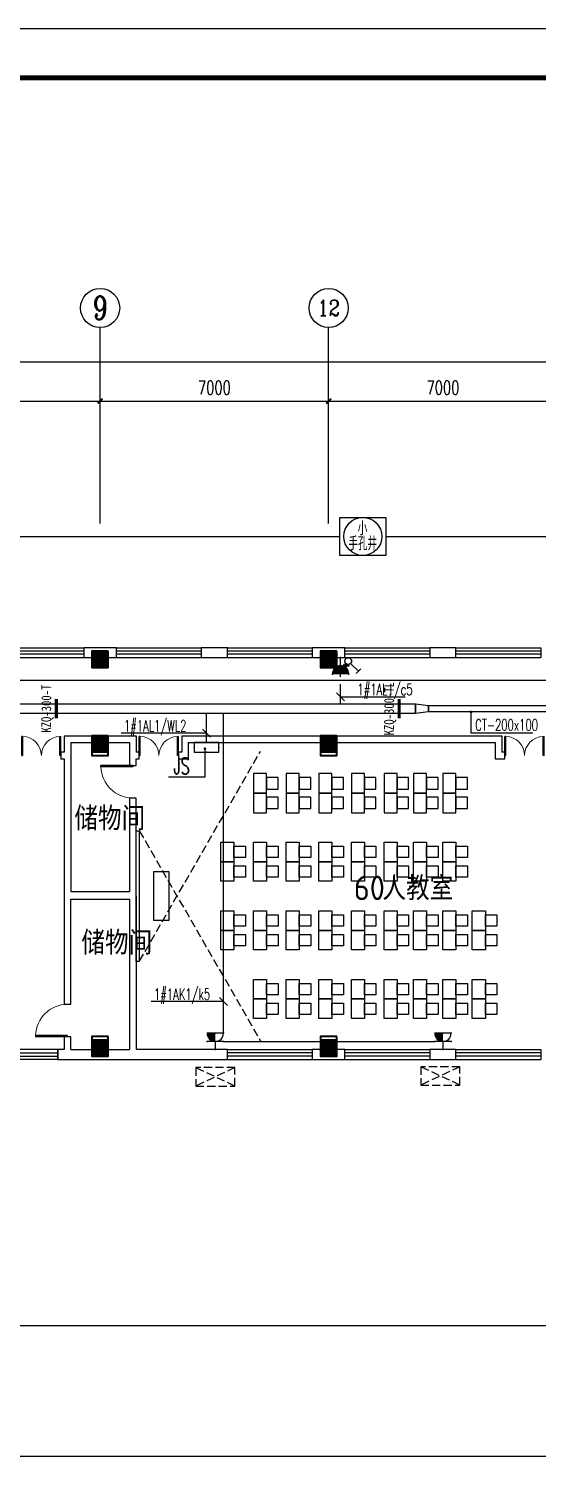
# Model space of a CAD drawing. Extents: x 0 to 302064749, y -59725395 to 1524223.
# Drawn here: x 2086942 to 2102521, y 1480249 to 1524223 of the extents above; entities that cross this region are included whole.
import ezdxf
from ezdxf.enums import TextEntityAlignment as Align

# ---------------------------------------------------------------- set-up
doc = ezdxf.new("R2010")
doc.units = 0
doc.header["$LTSCALE"] = 1000
doc.linetypes.add('DASH', pattern=[0.35, 0.25, -0.1])
for name, color, linetype in [('0-底图', 7, 'Continuous'), ('AXIS', 3, 'Continuous'), ('AXIS_TEXT', 7, 'Continuous'), ('BTTK', 7, 'Continuous'), ('CABLETRAY', 4, 'Continuous'), ('CABLETRAY_DIM', 3, 'Continuous'), ('COLU', 7, 'Continuous'), ('COLU_HATCH', 251, 'Continuous'), ('DIM-照明', 3, 'Continuous'), ('DOOR_FIRE', 4, 'Continuous'), ('EQUIP-插座', 3, 'Continuous'), ('EQUIP-照明', 3, 'Continuous'), ('EQUIP-箱柜', 3, 'Continuous'), ('PUB_TEXT', 7, 'Continuous'), ('PUB_TITLE', 4, 'Continuous'), ('TEL_LEAD', 3, 'Continuous'), ('TEXT', 7, 'Continuous'), ('WALL', 2, 'Continuous'), ('WINDOW', 4, 'Continuous'), ('WIRE-照明', 6, 'Continuous'), ('家具', 8, 'Continuous'), ('抗震支吊架', 2, 'Continuous'), ('排水', 153, 'Continuous'), ('空调外机', 211, 'Continuous'), ('道路-DX', 4, 'Continuous')]:
    doc.layers.add(name, color=color, linetype=linetype)
doc.layers.add('砼柱', color=2, linetype='Continuous', lineweight=35)
doc.styles.add('_TCH_AXIS', font='COMPLEX', dxfattribs={"bigfont": 'GBCBIG'})
doc.styles.add('_TEL_DIM', font='simplex.shx', dxfattribs={"width": 0.8, "height": 3.5, "bigfont": 'gbcbig.shx'})
doc.styles.add('A_DIM_T3', font='simplex.shx', dxfattribs={"width": 0.7, "bigfont": 'gbcbig.shx'})
doc.styles.add('COMPLEX', font='COMPLEX')
doc.styles.add('HZ(TK)', font='geniso.shx', dxfattribs={"width": 0.9, "bigfont": 'hztxt.shx'})
doc.styles.add('kzcad', font='', dxfattribs={"width": 0.8})
doc.styles.get("Standard").update_dxf_attribs({"font": 'geniso.shx', "bigfont": 'hztxt.shx'})
doc.styles.add('中西文等高字体', font='simplex.shx', dxfattribs={"width": 0.8, "bigfont": 'gbcbig.shx'})
doc.styles.get('kzcad').set_extended_font_data('SimSun')
doc.dimstyles.new('_TCH_ARCH&&150', dxfattribs={"dimtxt": 420, "dimasz": 150, "dimexe": 375, "dimexo": 450, "dimgap": 202.5, "dimtad": 1, "dimdec": 0, "dimzin": 0, "dimdsep": 46, "dimtxsty": 'A_DIM_T3', "dimblk": 'ARCHTICK', "dimcen": 0.09, "dimclrt": 7, "dimazin": 2, "dimtfac": 1, "dimtdec": 0, "dimtix": 1, "dimtmove": 2, "dimatfit": 3, "dimfxl": 150, "dimtolj": 1, "dimtzin": 0, "dimarcsym": 0})

# ---------------------------------------------------------------- blocks, each defined once
blk = doc.blocks.new('vhtemplate_2020年新竖式图框_A0')
at = {"layer": 'PUB_TITLE', "color": 7}
blk.add_lwpolyline([(0, 0), (1189, 0), (1189, 841), (0, 841)], close=True, dxfattribs=at)
at = {"layer": 'PUB_TITLE', "const_width": 1}
blk.add_lwpolyline([(25, 10), (1179, 10), (1179, 831), (25, 831)], close=True, dxfattribs=at)
at = {"layer": 'BTTK', "color": 4, "style": 'HZ(TK)', "width": 0.9}
for tag, p in [('合作单位', (1144, 743.5)), ('建设单位', (1144, 209.5)), ('工程名称', (1144, 176.5)), ('子项名称', (1154, 160)), ('图纸名称', (1144, 141))]:
    blk.add_attdef(tag, text='', height=3.5, dxfattribs=at).set_placement(p, align=Align.MIDDLE_CENTER)
for tag, p in [('注册证书号', (1156.5, 309.01)), ('注册印章号', (1156.5, 301.01)), ('设计号', (1154, 193)), ('图别', (1137.75, 34)), ('图号', (1170.25, 34)), ('版本号', (1137.75, 26)), ('日期', (1170.25, 26))]:
    blk.add_attdef(tag, text='', height=3.5, dxfattribs=at).set_placement(p, align=Align.MIDDLE)
blk = doc.blocks.new('$equip$00001764')
for p, q in [((-0.5, 1.05), (-0.5, 1)), ((-0.5, 1), (0.5, 1)), ((0.5, 1.05), (0.5, 1)), ((0.5, 0.5), (-0.5, 0.5)), ((0, 0.5), (0, 0))]:
    blk.add_line(p, q)
blk.add_arc((0, 1), 0.5, 180, 0)
for p in [(-0.5, 0.5), (0, 0), (0.5, 0.5)]:
    blk.add_point(p)
for points in [[(0.433, 0.75), (-0.433, 0.75), (0.5, 1), (-0.5, 1)], [(0.25, 0.567), (-0.25, 0.567), (0.433, 0.75), (-0.433, 0.75)], [(0, 0.5), (0, 0.5), (0.25, 0.567), (-0.25, 0.567)]]:
    blk.add_solid(points)
at = {"color": 7, "style": '_TEL_DIM'}
blk.add_attdef('$TEXT$', text='', height=0.4, dxfattribs=at).set_placement((0.303, 0.211), align=Align.MIDDLE_CENTER)
at = {"color": 7, "style": '_TEL_DIM', "flags": 1}
blk.add_attdef('A', text='', height=0.00002, dxfattribs=at).set_placement((0, 0), align=Align.MIDDLE_CENTER)
blk = doc.blocks.new('$equip$00002327')
for p, q in [((0.484, 0.975), (0.766, 0.692)), ((0.147, 0.356), (0.625, 0.833))]:
    blk.add_line(p, q)
blk.add_circle((0, 0.208), 0.208)
for p in [(-0.208, 0.208), (0, 0.417), (0, 0), (0.208, 0.208)]:
    blk.add_point(p)
at = {"color": 7, "flags": 1}
blk.add_attdef('A', text='', height=0.00002, dxfattribs=at).set_placement((0, 0), align=Align.MIDDLE_CENTER)
blk = doc.blocks.new('$equip$00001239')
for p, q in [((-0.5, 1.05), (-0.5, 1)), ((0.5, 1), (-0.5, 1)), ((0.5, 1.05), (0.5, 1)), ((0.5, 0.5), (-0.5, 0.5)), ((0, 0.5), (0, 0))]:
    blk.add_line(p, q)
blk.add_arc((0, 1), 0.5, 180, 0)
for points in [[(0, 0.75), (-0.433, 0.75), (0, 1), (-0.5, 1)], [(0, 0.567), (-0.25, 0.567), (0, 0.75), (-0.433, 0.75)], [(0, 0.5), (0, 0.5), (0, 0.567), (-0.25, 0.567)]]:
    blk.add_solid(points)
at = {"layer": 'EQUIP-照明'}
for p in [(0, 1), (-0.5, 0.5), (0, 0), (0.5, 0.5)]:
    blk.add_point(p, dxfattribs=at)
at = {"layer": 'EQUIP-照明', "flags": 9}
blk.add_attdef('A', (0, 0), '', height=0.00002, dxfattribs=at)
blk = doc.blocks.new('A$C74FB5005')
at = {"layer": 'WIRE-照明'}
blk.add_lwpolyline([(0, 1167), (1417, 1167), (1417, 0), (0, 0)], close=True, dxfattribs=at)
blk.add_circle((708, 583), 583, dxfattribs=at)
at = {"layer": 'BTTK', "style": '中西文等高字体', "width": 0.7}
for s, height, p in [('小', 417, (552, 618)), ('手孔井', 416.7, (267, 158))]:
    blk.add_text(s, height=height, dxfattribs=at).set_placement(p)
blk = doc.blocks.new('gfhj')
at = {"layer": 'WIRE-照明'}
for p, q in [((2071587, -1024), (2093844, -1024)), ((2095261, -1024), (2127296, -1024))]:
    blk.add_line(p, q, dxfattribs=at)
blk.add_blockref('A$C74FB5005', (2093844, -1607), dxfattribs=at)
blk = doc.blocks.new('js')
at = {"layer": '家具', "linetype": 'DASH'}
for points in [[(569568, 805988), (573281, 812418)], [(569568, 809988), (573281, 803558)]]:
    blk.add_lwpolyline(points, dxfattribs=at)
at = {"layer": '家具'}
for points in [[(573068, 811738), (573068, 811138), (573468, 811138), (573468, 811738)], [(573468, 811613), (573468, 811263), (573818, 811263), (573818, 811613)], [(574068, 811738), (574068, 811138), (574468, 811138), (574468, 811738)], [(574468, 811613), (574468, 811263), (574818, 811263), (574818, 811613)], [(575068, 811738), (575068, 811138), (575468, 811138), (575468, 811738)], [(575468, 811613), (575468, 811263), (575818, 811263), (575818, 811613)], [(576068, 811738), (576068, 811138), (576468, 811138), (576468, 811738)], [(576468, 811613), (576468, 811263), (576818, 811263), (576818, 811613)], [(577068, 811738), (577068, 811138), (577468, 811138), (577468, 811738)], [(577468, 811613), (577468, 811263), (577818, 811263), (577818, 811613)], [(577968, 811738), (577968, 811138), (578368, 811138), (578368, 811738)], [(578368, 811613), (578368, 811263), (578718, 811263), (578718, 811613)], [(578868, 811738), (578868, 811138), (579268, 811138), (579268, 811738)], [(579268, 811613), (579268, 811263), (579618, 811263), (579618, 811613)], [(573068, 811138), (573068, 810538), (573468, 810538), (573468, 811138)], [(573468, 811013), (573468, 810663), (573818, 810663), (573818, 811013)], [(574068, 811138), (574068, 810538), (574468, 810538), (574468, 811138)], [(574468, 811013), (574468, 810663), (574818, 810663), (574818, 811013)], [(575068, 811138), (575068, 810538), (575468, 810538), (575468, 811138)], [(575468, 811013), (575468, 810663), (575818, 810663), (575818, 811013)], [(576068, 811138), (576068, 810538), (576468, 810538), (576468, 811138)], [(576468, 811013), (576468, 810663), (576818, 810663), (576818, 811013)], [(577068, 811138), (577068, 810538), (577468, 810538), (577468, 811138)], [(577468, 811013), (577468, 810663), (577818, 810663), (577818, 811013)], [(577968, 811138), (577968, 810538), (578368, 810538), (578368, 811138)], [(578368, 811013), (578368, 810663), (578718, 810663), (578718, 811013)], [(578868, 811138), (578868, 810538), (579268, 810538), (579268, 811138)], [(579268, 811013), (579268, 810663), (579618, 810663), (579618, 811013)], [(569468, 805988), (569468, 809988), (569568, 809988), (569568, 805988)], [(572068, 809038), (572068, 809638), (572468, 809638), (572468, 809038)], [(573068, 809038), (573068, 809638), (573468, 809638), (573468, 809038)], [(574068, 809038), (574068, 809638), (574468, 809638), (574468, 809038)], [(575068, 809038), (575068, 809638), (575468, 809638), (575468, 809038)], [(576068, 809038), (576068, 809638), (576468, 809638), (576468, 809038)], [(577068, 809038), (577068, 809638), (577468, 809638), (577468, 809038)], [(577968, 809038), (577968, 809638), (578368, 809638), (578368, 809038)], [(578868, 809038), (578868, 809638), (579268, 809638), (579268, 809038)], [(572468, 809163), (572468, 809513), (572818, 809513), (572818, 809163)], [(573468, 809163), (573468, 809513), (573818, 809513), (573818, 809163)], [(574468, 809163), (574468, 809513), (574818, 809513), (574818, 809163)], [(575468, 809163), (575468, 809513), (575818, 809513), (575818, 809163)], [(576468, 809163), (576468, 809513), (576818, 809513), (576818, 809163)], [(577468, 809163), (577468, 809513), (577818, 809513), (577818, 809163)], [(578368, 809163), (578368, 809513), (578718, 809513), (578718, 809163)], [(579268, 809163), (579268, 809513), (579618, 809513), (579618, 809163)], [(570018, 808738), (570468, 808738), (570468, 807238), (570018, 807238)], [(572068, 808438), (572068, 809038), (572468, 809038), (572468, 808438)], [(572468, 808563), (572468, 808913), (572818, 808913), (572818, 808563)], [(573068, 808438), (573068, 809038), (573468, 809038), (573468, 808438)], [(573468, 808563), (573468, 808913), (573818, 808913), (573818, 808563)], [(574068, 808438), (574068, 809038), (574468, 809038), (574468, 808438)], [(574468, 808563), (574468, 808913), (574818, 808913), (574818, 808563)], [(575068, 808438), (575068, 809038), (575468, 809038), (575468, 808438)], [(575468, 808563), (575468, 808913), (575818, 808913), (575818, 808563)], [(576068, 808438), (576068, 809038), (576468, 809038), (576468, 808438)], [(576468, 808563), (576468, 808913), (576818, 808913), (576818, 808563)], [(577068, 808438), (577068, 809038), (577468, 809038), (577468, 808438)], [(577468, 808563), (577468, 808913), (577818, 808913), (577818, 808563)], [(577968, 808438), (577968, 809038), (578368, 809038), (578368, 808438)], [(578368, 808563), (578368, 808913), (578718, 808913), (578718, 808563)], [(578868, 808438), (578868, 809038), (579268, 809038), (579268, 808438)], [(579268, 808563), (579268, 808913), (579618, 808913), (579618, 808563)], [(572068, 806938), (572068, 807538), (572468, 807538), (572468, 806938)], [(572468, 807063), (572468, 807413), (572818, 807413), (572818, 807063)], [(573068, 806938), (573068, 807538), (573468, 807538), (573468, 806938)], [(573468, 807063), (573468, 807413), (573818, 807413), (573818, 807063)], [(574068, 806938), (574068, 807538), (574468, 807538), (574468, 806938)], [(574468, 807063), (574468, 807413), (574818, 807413), (574818, 807063)], [(575068, 806938), (575068, 807538), (575468, 807538), (575468, 806938)], [(575468, 807063), (575468, 807413), (575818, 807413), (575818, 807063)], [(576068, 806938), (576068, 807538), (576468, 807538), (576468, 806938)], [(576468, 807063), (576468, 807413), (576818, 807413), (576818, 807063)], [(577068, 806938), (577068, 807538), (577468, 807538), (577468, 806938)], [(577468, 807063), (577468, 807413), (577818, 807413), (577818, 807063)], [(577968, 806938), (577968, 807538), (578368, 807538), (578368, 806938)], [(578368, 807063), (578368, 807413), (578718, 807413), (578718, 807063)], [(578868, 806938), (578868, 807538), (579268, 807538), (579268, 806938)], [(579268, 807063), (579268, 807413), (579618, 807413), (579618, 807063)], [(579768, 806938), (579768, 807538), (580168, 807538), (580168, 806938)], [(580168, 807063), (580168, 807413), (580518, 807413), (580518, 807063)], [(572068, 806338), (572068, 806938), (572468, 806938), (572468, 806338)], [(573068, 806338), (573068, 806938), (573468, 806938), (573468, 806338)], [(574068, 806338), (574068, 806938), (574468, 806938), (574468, 806338)], [(575068, 806338), (575068, 806938), (575468, 806938), (575468, 806338)], [(576068, 806338), (576068, 806938), (576468, 806938), (576468, 806338)], [(577068, 806338), (577068, 806938), (577468, 806938), (577468, 806338)], [(577968, 806338), (577968, 806938), (578368, 806938), (578368, 806338)], [(578868, 806338), (578868, 806938), (579268, 806938), (579268, 806338)], [(579768, 806338), (579768, 806938), (580168, 806938), (580168, 806338)], [(572468, 806463), (572468, 806813), (572818, 806813), (572818, 806463)], [(573468, 806463), (573468, 806813), (573818, 806813), (573818, 806463)], [(574468, 806463), (574468, 806813), (574818, 806813), (574818, 806463)], [(575468, 806463), (575468, 806813), (575818, 806813), (575818, 806463)], [(576468, 806463), (576468, 806813), (576818, 806813), (576818, 806463)], [(577468, 806463), (577468, 806813), (577818, 806813), (577818, 806463)], [(578368, 806463), (578368, 806813), (578718, 806813), (578718, 806463)], [(579268, 806463), (579268, 806813), (579618, 806813), (579618, 806463)], [(580168, 806463), (580168, 806813), (580518, 806813), (580518, 806463)], [(573068, 804838), (573068, 805438), (573468, 805438), (573468, 804838)], [(573468, 804963), (573468, 805313), (573818, 805313), (573818, 804963)], [(574068, 804838), (574068, 805438), (574468, 805438), (574468, 804838)], [(574468, 804963), (574468, 805313), (574818, 805313), (574818, 804963)], [(575068, 804838), (575068, 805438), (575468, 805438), (575468, 804838)], [(575468, 804963), (575468, 805313), (575818, 805313), (575818, 804963)], [(576068, 804838), (576068, 805438), (576468, 805438), (576468, 804838)], [(576468, 804963), (576468, 805313), (576818, 805313), (576818, 804963)], [(577068, 804838), (577068, 805438), (577468, 805438), (577468, 804838)], [(577468, 804963), (577468, 805313), (577818, 805313), (577818, 804963)], [(577968, 804838), (577968, 805438), (578368, 805438), (578368, 804838)], [(578368, 804963), (578368, 805313), (578718, 805313), (578718, 804963)], [(578868, 804838), (578868, 805438), (579268, 805438), (579268, 804838)], [(579268, 804963), (579268, 805313), (579618, 805313), (579618, 804963)], [(579768, 804838), (579768, 805438), (580168, 805438), (580168, 804838)], [(580168, 804963), (580168, 805313), (580518, 805313), (580518, 804963)], [(573068, 804238), (573068, 804838), (573468, 804838), (573468, 804238)], [(574068, 804238), (574068, 804838), (574468, 804838), (574468, 804238)], [(575068, 804238), (575068, 804838), (575468, 804838), (575468, 804238)], [(576068, 804238), (576068, 804838), (576468, 804838), (576468, 804238)], [(577068, 804238), (577068, 804838), (577468, 804838), (577468, 804238)], [(577968, 804238), (577968, 804838), (578368, 804838), (578368, 804238)], [(578868, 804238), (578868, 804838), (579268, 804838), (579268, 804238)], [(579768, 804238), (579768, 804838), (580168, 804838), (580168, 804238)], [(573468, 804363), (573468, 804713), (573818, 804713), (573818, 804363)], [(574468, 804363), (574468, 804713), (574818, 804713), (574818, 804363)], [(575468, 804363), (575468, 804713), (575818, 804713), (575818, 804363)], [(576468, 804363), (576468, 804713), (576818, 804713), (576818, 804363)], [(577468, 804363), (577468, 804713), (577818, 804713), (577818, 804363)], [(578368, 804363), (578368, 804713), (578718, 804713), (578718, 804363)], [(579268, 804363), (579268, 804713), (579618, 804713), (579618, 804363)], [(580168, 804363), (580168, 804713), (580518, 804713), (580518, 804363)]]:
    blk.add_lwpolyline(points, close=True, dxfattribs=at)
blk = doc.blocks.new('ng')
at = {"layer": '排水'}
for p, q in [((345991, 781358), (346091, 781358)), ((346041, 781408), (346041, 781308))]:
    blk.add_line(p, q, dxfattribs=at)
blk.add_circle((346041, 781358), 50, dxfattribs=at)
blk = doc.blocks.new('1111')
at = {"layer": 'COLU_HATCH'}
h = blk.add_hatch(color=256, dxfattribs=at)
h.dxf.hatch_style = 1
h.paths.add_polyline_path([(1127342, 1114091), (1127342, 1114591), (1126842, 1114591), (1126842, 1114091)])
h = blk.add_hatch(color=256, dxfattribs=at)
h.dxf.hatch_style = 1
h.paths.add_polyline_path([(1134342, 1114091), (1134342, 1114591), (1133842, 1114591), (1133842, 1114091)])
h = blk.add_hatch(color=256, dxfattribs=at)
h.dxf.hatch_style = 1
h.paths.add_polyline_path([(1127342, 1111491), (1127342, 1111991), (1126842, 1111991), (1126842, 1111491)])
h = blk.add_hatch(color=256, dxfattribs=at)
h.dxf.hatch_style = 1
h.paths.add_polyline_path([(1134342, 1111491), (1134342, 1111991), (1133842, 1111991), (1133842, 1111491)])
h = blk.add_hatch(color=256, dxfattribs=at)
h.dxf.hatch_style = 1
h.paths.add_polyline_path([(1127342, 1102191), (1127342, 1102691), (1126842, 1102691), (1126842, 1102191)])
h = blk.add_hatch(color=256, dxfattribs=at)
h.dxf.hatch_style = 1
h.paths.add_polyline_path([(1134342, 1102191), (1134342, 1102691), (1133842, 1102691), (1133842, 1102191)])
at = {"layer": 'COLU'}
for points in [[(1127342, 1114091), (1127342, 1114591), (1126842, 1114591), (1126842, 1114091)], [(1134342, 1114091), (1134342, 1114591), (1133842, 1114591), (1133842, 1114091)], [(1127342, 1111491), (1127342, 1111991), (1126842, 1111991), (1126842, 1111491)], [(1134342, 1111491), (1134342, 1111991), (1133842, 1111991), (1133842, 1111491)], [(1127342, 1102191), (1127342, 1102691), (1126842, 1102691), (1126842, 1102191)], [(1134342, 1102191), (1134342, 1102691), (1133842, 1102691), (1133842, 1102191)]]:
    blk.add_lwpolyline(points, close=True, dxfattribs=at)
blk = doc.blocks.new('_AXISO')
blk.add_circle((0, 0), 0.5)
at = {"layer": 'AXIS_TEXT', "style": 'COMPLEX', "width": 1.041667}
blk.add_attdef('A', text='', height=0.56, dxfattribs=at).set_placement((-0.25, -0.28), (0.25, -0.28), align=Align.FIT)
blk = doc.blocks.new('rtyu')
at = {"layer": '砼柱', "lineweight": 35}
for points in [[(2849458, 730240), (2848958, 730240), (2848958, 729740), (2849458, 729740)], [(2849458, 730240), (2848958, 730240), (2848958, 729740), (2849458, 729740)], [(2856458, 730240), (2855958, 730240), (2855958, 729740), (2856458, 729740)], [(2856458, 730240), (2855958, 730240), (2855958, 729740), (2856458, 729740)], [(2849458, 727640), (2848958, 727640), (2848958, 727040), (2849458, 727040)], [(2849458, 727640), (2848958, 727640), (2848958, 727040), (2849458, 727040)], [(2856458, 727640), (2855958, 727640), (2855958, 727040), (2856458, 727040)], [(2856458, 727640), (2855958, 727640), (2855958, 727040), (2856458, 727040)], [(2849458, 718440), (2848958, 718440), (2848958, 717840), (2849458, 717840)], [(2849458, 718440), (2848958, 718440), (2848958, 717840), (2849458, 717840)], [(2856458, 718440), (2855958, 718440), (2855958, 717840), (2856458, 717840)], [(2856458, 718440), (2855958, 718440), (2855958, 717840), (2856458, 717840)]]:
    blk.add_lwpolyline(points, close=True, dxfattribs=at)
blk = doc.blocks.new('A$C6D717843')
at = {"layer": 'TEXT'}
blk.add_blockref('rtyu', (-2821208, -641940), dxfattribs=at)
blk = doc.blocks.new('_ArchTick')
at = {"color": 0, "linetype": 'ByBlock', "const_width": 0.4}
blk.add_lwpolyline([(-0.5, -0.5), (0.5, 0.5)], dxfattribs=at)
blk = doc.blocks.new('*D1074')
at = {"layer": 'AXIS', "color": 0, "lineweight": -2, "transparency": 16777216}
for p, q in [((1084733, 30600), (1084733, 34275)), ((1084733, 33900), (1091733, 33900)), ((1091733, 30600), (1091733, 34275))]:
    blk.add_line(p, q, dxfattribs=at)
at = {"layer": 'Defpoints', "color": 0, "transparency": 16777216}
for p in [(1091733, 33900), (1084733, 30150), (1091733, 30150)]:
    blk.add_point(p, dxfattribs=at)
at = {"layer": 'AXIS', "color": 0, "lineweight": -2, "transparency": 16777216, "xscale": 150, "yscale": 150, "zscale": 150, "rotation": 180}
blk.add_blockref('_ArchTick', (1084733, 33900), dxfattribs=at)
at = {"layer": 'AXIS', "color": 0, "lineweight": -2, "transparency": 16777216, "xscale": 150, "yscale": 150, "zscale": 150}
blk.add_blockref('_ArchTick', (1091733, 33900), dxfattribs=at)
at = {"layer": 'AXIS', "color": 7, "transparency": 16777216, "insert": (1088233, 34313), "char_height": 420, "attachment_point": 5, "style": 'A_DIM_T3'}
blk.add_mtext('\\A1;7000', dxfattribs=at)
blk = doc.blocks.new('*D1075')
at = {"layer": 'AXIS', "color": 0, "lineweight": -2, "transparency": 16777216}
for p, q in [((1091733, 30600), (1091733, 34275)), ((1091733, 33900), (1098733, 33900)), ((1098733, 30600), (1098733, 34275))]:
    blk.add_line(p, q, dxfattribs=at)
at = {"layer": 'Defpoints', "color": 0, "transparency": 16777216}
for p in [(1098733, 33900), (1091733, 30150), (1098733, 30150)]:
    blk.add_point(p, dxfattribs=at)
at = {"layer": 'AXIS', "color": 0, "lineweight": -2, "transparency": 16777216, "xscale": 150, "yscale": 150, "zscale": 150, "rotation": 180}
blk.add_blockref('_ArchTick', (1091733, 33900), dxfattribs=at)
at = {"layer": 'AXIS', "color": 0, "lineweight": -2, "transparency": 16777216, "xscale": 150, "yscale": 150, "zscale": 150}
blk.add_blockref('_ArchTick', (1098733, 33900), dxfattribs=at)
at = {"layer": 'AXIS', "color": 7, "transparency": 16777216, "insert": (1095233, 34313), "char_height": 420, "attachment_point": 5, "style": 'A_DIM_T3'}
blk.add_mtext('\\A1;7000', dxfattribs=at)
blk = doc.blocks.new('*D1076')
at = {"layer": 'AXIS', "color": 0, "lineweight": -2, "transparency": 16777216}
for p, q in [((1098733, 30600), (1098733, 34275)), ((1098733, 33900), (1105733, 33900)), ((1105733, 30600), (1105733, 34275))]:
    blk.add_line(p, q, dxfattribs=at)
at = {"layer": 'Defpoints', "color": 0, "transparency": 16777216}
for p in [(1105733, 33900), (1098733, 30150), (1105733, 30150)]:
    blk.add_point(p, dxfattribs=at)
at = {"layer": 'AXIS', "color": 0, "lineweight": -2, "transparency": 16777216, "xscale": 150, "yscale": 150, "zscale": 150, "rotation": 180}
blk.add_blockref('_ArchTick', (1098733, 33900), dxfattribs=at)
at = {"layer": 'AXIS', "color": 0, "lineweight": -2, "transparency": 16777216, "xscale": 150, "yscale": 150, "zscale": 150}
blk.add_blockref('_ArchTick', (1105733, 33900), dxfattribs=at)
at = {"layer": 'AXIS', "color": 7, "transparency": 16777216, "insert": (1102233, 34313), "char_height": 420, "attachment_point": 5, "style": 'A_DIM_T3'}
blk.add_mtext('\\A1;7000', dxfattribs=at)
blk = doc.blocks.new('*D1087')
at = {"layer": 'AXIS', "color": 0, "lineweight": -2, "transparency": 16777216}
for p, q in [((1062833, 30600), (1062833, 35475)), ((1174033, 30600), (1174033, 35475)), ((1062833, 35100), (1174033, 35100))]:
    blk.add_line(p, q, dxfattribs=at)
at = {"layer": 'Defpoints', "color": 0, "transparency": 16777216}
for p in [(1174033, 35100), (1062833, 30150), (1174033, 30150)]:
    blk.add_point(p, dxfattribs=at)
at = {"layer": 'AXIS', "color": 0, "lineweight": -2, "transparency": 16777216, "xscale": 150, "yscale": 150, "zscale": 150, "rotation": 180}
blk.add_blockref('_ArchTick', (1062833, 35100), dxfattribs=at)
at = {"layer": 'AXIS', "color": 0, "lineweight": -2, "transparency": 16777216, "xscale": 150, "yscale": 150, "zscale": 150}
blk.add_blockref('_ArchTick', (1174033, 35100), dxfattribs=at)
at = {"layer": 'AXIS', "color": 7, "transparency": 16777216, "insert": (1118433, 35513), "char_height": 420, "attachment_point": 5, "style": 'A_DIM_T3'}
blk.add_mtext('\\A1;111200', dxfattribs=at)
blk = doc.blocks.new('$WINLIB2D$00000001')
at = {"color": 0}
for points in [[(-0.5, 0.5), (-0.5, -0.5)], [(-0.5, 0.5), (0.5, 0.5)], [(0.5, -0.5), (0.5, 0.5)], [(0.5, 0.167), (-0.5, 0.167)], [(0.5, -0.167), (-0.5, -0.167)], [(-0.5, -0.5), (0.5, -0.5)]]:
    blk.add_lwpolyline(points, dxfattribs=at)
blk = doc.blocks.new('$DorLib2D$00000002')
for p, q in [((-0.5, 0), (-0.5, 0.4875)), ((-0.475, 0.4875), (-0.5, 0.4875)), ((-0.475, 0), (-0.475, 0.4875)), ((0.475, 0), (0.475, 0.4875)), ((0.475, 0.4875), (0.5, 0.4875)), ((0.5, 0), (0.5, 0.4875)), ((-0.5, 0), (-0.475, 0)), ((0.5, 0), (0.475, 0))]:
    blk.add_line(p, q)
at = {"lineweight": 13}
for centre, start, end in [((-0.4875, 0), 0, 88.53072), ((0.4875, 0), 91.46928, 180)]:
    blk.add_arc(centre, 0.4875, start, end, dxfattribs=at)
blk = doc.blocks.new('$DorLib2D$00000001')
for p, q in [((0.45, 0.975), (0.5, 0.975)), ((0.45, 0), (0.45, 0.975)), ((0.5, 0), (0.5, 0.975)), ((0.5, 0), (0.45, 0))]:
    blk.add_line(p, q)
at = {"lineweight": 13}
blk.add_arc((0.475, 0), 0.975, 91.4693, 180, dxfattribs=at)
blk = doc.blocks.new('$equip$00002928')
for p, q in [((-0.75, 0.6), (-0.75, 0)), ((0.75, 0.6), (-0.75, 0.6)), ((0.75, 0), (0.75, 0.6)), ((-0.75, 0), (0.75, 0))]:
    blk.add_line(p, q)
at = {"const_width": 0.04}
blk.add_lwpolyline([(-0.75, 0.6), (-0.75, 0), (0.75, 0), (0.75, 0.6), (-0.75, 0.6), (-0.75, 0)], dxfattribs=at)
for p in [(-0.75, 0.3), (0, 0.6), (0.75, 0.3), (0, 0)]:
    blk.add_point(p)
at = {"color": 7, "style": '_TEL_DIM', "flags": 1}
for tag in ['A', 'REMARK']:
    blk.add_attdef(tag, text='', height=0.00002, dxfattribs=at).set_placement((0, 0), align=Align.MIDDLE_CENTER)
blk = doc.blocks.new('gfhjghj')
at = {"layer": 'AXIS'}
for p, q in [((1091732.7, 30150.1), (1091732.7, 36150.1)), ((1098732.7, 30150.1), (1098732.7, 36150.1))]:
    blk.add_line(p, q, dxfattribs=at)
at = {"layer": 'WALL'}
for p, q in [((1092232.7, 26350.1), (1091232.7, 26350.1)), ((1091232.7, 26350.1), (1091232.7, 26050.1)), ((1091232.7, 26050.1), (1092232.7, 26050.1)), ((1092232.7, 26050.1), (1092232.7, 26350.1)), ((1095632.7, 26350.1), (1094832.7, 26350.1)), ((1094832.7, 26350.1), (1094832.7, 26050.1)), ((1094832.7, 26050.1), (1095632.7, 26050.1)), ((1095632.7, 26050.1), (1095632.7, 26350.1)), ((1099232.7, 26350.1), (1098232.7, 26350.1)), ((1098232.7, 26350.1), (1098232.7, 26050.1)), ((1098232.7, 26050.1), (1099232.7, 26050.1)), ((1099232.7, 26050.1), (1099232.7, 26350.1)), ((1102632.7, 26350.1), (1101832.7, 26350.1)), ((1101832.7, 26350.1), (1101832.7, 26050.1)), ((1101832.7, 26050.1), (1102632.7, 26050.1)), ((1102632.7, 26050.1), (1102632.7, 26350.1)), ((1090632.7, 23650.1), (1092832.7, 23650.1)), ((1090632.7, 23650.1), (1090632.7, 23150.1)), ((1090832.7, 23450.1), (1092632.7, 23450.1)), ((1090832.7, 23450.1), (1090832.7, 23050.1)), ((1092632.7, 23450.1), (1092632.7, 23050.1)), ((1092832.7, 23650.1), (1092832.7, 23150.1)), ((1094232.7, 23650.1), (1104032.7, 23650.1)), ((1094232.7, 23650.1), (1094232.7, 23150.1)), ((1094432.7, 23450.1), (1103832.7, 23450.1)), ((1094432.7, 23450.1), (1094432.7, 22950.1)), ((1103832.7, 23450.1), (1103832.7, 22950.1)), ((1104032.7, 23650.1), (1104032.7, 23150.1)), ((1090632.7, 23150.1), (1090532.7, 23150.1)), ((1090532.7, 23150.1), (1090532.7, 22950.1)), ((1090532.7, 22950.1), (1090632.7, 22950.1)), ((1090632.7, 22950.1), (1090632.7, 18749.7)), ((1090832.7, 23050.1), (1090832.7, 18889.7)), ((1092632.7, 23050.1), (1092632.7, 22750.1)), ((1092932.7, 23150.1), (1092832.7, 23150.1)), ((1092832.7, 22950.1), (1092932.7, 22950.1)), ((1092832.7, 22750.1), (1092832.7, 22950.1)), ((1092932.7, 22950.1), (1092932.7, 23150.1)), ((1094232.7, 23150.1), (1094132.7, 23150.1)), ((1094132.7, 23150.1), (1094132.7, 22950.1)), ((1094132.7, 22950.1), (1094432.7, 22950.1)), ((1103832.7, 22950.1), (1104132.7, 22950.1)), ((1104132.7, 23150.1), (1104032.7, 23150.1)), ((1104132.7, 22950.1), (1104132.7, 23150.1)), ((1092632.7, 22750.1), (1092832.7, 22750.1)), ((1092832.7, 21750.1), (1092632.7, 21750.1)), ((1092632.7, 21750.1), (1092632.7, 18889.7)), ((1092832.7, 18749.7), (1092832.7, 21750.1)), ((1090632.7, 18749.7), (1090632.7, 15435.5)), ((1090832.7, 18889.7), (1092632.7, 18889.7)), ((1090832.7, 18649.7), (1092632.7, 18649.7)), ((1090832.7, 15435.5), (1090832.7, 18649.7)), ((1092632.7, 18649.7), (1092632.7, 14050.1)), ((1092832.7, 18749.7), (1092832.7, 14050.1)), ((1090632.7, 15435.5), (1090832.7, 15435.5)), ((1090832.7, 14435.5), (1090632.7, 14435.5)), ((1090632.7, 14435.5), (1090632.7, 14050.1)), ((1090832.7, 14050.1), (1090832.7, 14435.5)), ((1090632.7, 14050.1), (1090432.7, 14050.1)), ((1090432.7, 14050.1), (1090432.7, 13750.1)), ((1090432.7, 13750.1), (1090732.7, 13750.1)), ((1090732.7, 13750.1), (1092732.7, 13750.1)), ((1090832.7, 14050.1), (1092632.7, 14050.1)), ((1092732.7, 13750.1), (1095632.7, 13750.1)), ((1095632.7, 14050.1), (1092832.7, 14050.1)), ((1095632.7, 13750.1), (1095632.7, 14050.1)), ((1099232.7, 14050.1), (1098232.7, 14050.1)), ((1098232.7, 14050.1), (1098232.7, 13750.1)), ((1098232.7, 13750.1), (1099232.7, 13750.1)), ((1099232.7, 13750.1), (1099232.7, 14050.1)), ((1102632.7, 14050.1), (1101832.7, 14050.1)), ((1101832.7, 14050.1), (1101832.7, 13750.1)), ((1101832.7, 13750.1), (1102632.7, 13750.1)), ((1102632.7, 13750.1), (1102632.7, 14050.1))]:
    blk.add_line(p, q, dxfattribs=at)
at = {"layer": '空调外机', "linetype": 'DASH'}
for p, q in [((1095862.8, 13496.1), (1094662.8, 12933.6)), ((1095862.8, 12933.6), (1094662.8, 13496.1)), ((1102753.4, 13525.5), (1101553.4, 12963)), ((1102753.4, 12963), (1101553.4, 13525.5))]:
    blk.add_line(p, q, dxfattribs=at)
for points in [[(1095862.8, 13496.1), (1094662.8, 13496.1), (1094662.8, 12933.6), (1095862.8, 12933.6)], [(1102753.4, 13525.5), (1101553.4, 13525.5), (1101553.4, 12963), (1102753.4, 12963)]]:
    blk.add_lwpolyline(points, close=True, dxfattribs=at)
at = {"layer": '道路-DX', "ltscale": 5}
for p, q in [((1060432.7, 5600.1), (1142132.7, 5600.1)), ((1060432.7, 1600.1), (1129132.7, 1600.1))]:
    blk.add_line(p, q, dxfattribs=at)
for name, p in [('A$C6D717843', (1063732.7, -62049.9)), ('1111', (-35359.3, -1088341))]:
    blk.add_blockref(name, p)
at = {"layer": 'AXIS'}
ref = blk.add_blockref('_AXISO', (1091732.7, 36750.1), dxfattribs=dict(at, xscale=1200, yscale=1200, zscale=1200))
ref.add_attrib('A', '9', dxfattribs={"layer": 'AXIS_TEXT', "height": 714.2, "style": '_TCH_AXIS', "width": 0.928571}).set_placement((1091511.7, 36393), (1091953.8, 36393), align=Align.FIT)
ref = blk.add_blockref('_AXISO', (1098732.7, 36750.1), dxfattribs=dict(at, xscale=1200, yscale=1200, zscale=1200))
ref.add_attrib('A', '12', dxfattribs={"layer": 'AXIS_TEXT', "height": 481.71, "style": '_TCH_AXIS', "width": 1.034483}).set_placement((1098388.7, 36509.2), (1099076.8, 36509.2), align=Align.FIT)
at = {"layer": 'DOOR_FIRE', "yscale": 1000, "zscale": 200, "rotation": 90}
for p, xscale in [((1092732.7, 22250.1), 1000), ((1090732.7, 14935.5), -1000)]:
    blk.add_blockref('$DorLib2D$00000001', p, dxfattribs=dict(at, xscale=xscale))
at = {"layer": 'WINDOW'}
for name, p, xscale, yscale, zscale, rotation in [('$WINLIB2D$00000001', (1089932.7, 26200.1), -2600, 300, 300, 180.0000000163936), ('$WINLIB2D$00000001', (1093532.7, 26200.1), -2600, 300, 300, 180.0000000163936), ('$WINLIB2D$00000001', (1096932.7, 26200.1), -2600, 300, 300, 180.0000000163936), ('$WINLIB2D$00000001', (1100532.7, 26200.1), -2600, 300, 300, 180.0000000163936), ('$WINLIB2D$00000001', (1103932.7, 26200.1), -2600, 300, 300, 180.0000000163936), ('$DorLib2D$00000002', (1089932.7, 23050.1), 1200, 1200, 200, 359.9999999822116), ('$DorLib2D$00000002', (1093532.7, 23050.1), -1200, 1200, 200, 1.778833080834374e-08), ('$DorLib2D$00000002', (1104732.7, 23050.1), 1200, 1200, 200, 359.999999982213), ('$WINLIB2D$00000001', (1089532.7, 13900.1), 1800, 300, 300, 180.0000000158118), ('$WINLIB2D$00000001', (1096932.7, 13900.1), -2600, 300, 300, 180.000000015812), ('$WINLIB2D$00000001', (1100532.7, 13900.1), -2600, 300, 300, 180.000000015812), ('$WINLIB2D$00000001', (1103932.7, 13900.1), -2600, 300, 300, 180.000000015812)]:
    blk.add_blockref(name, p, dxfattribs=dict(at, xscale=xscale, yscale=yscale, zscale=zscale, rotation=rotation))
at = {"layer": '家具'}
blk.add_blockref('js', (523364.6, -789238.3), dxfattribs=at)
at = {"layer": '排水'}
blk.add_blockref('ng', (753197.6, -755550.2), dxfattribs=at)
at = {"layer": 'PUB_TEXT'}
for s, height, p in [('储物间', 723.4, (1090942.8, 20757.1)), ('60', 750, (1099504.5, 18623)), ('人教室', 723.4, (1100379.5, 18623)), ('储物间', 723.4, (1091158.5, 16954.1))]:
    blk.add_text(s, height=height, dxfattribs=at).set_placement(p)
at = {"layer": 'AXIS'}
for p1, p2, distance, picture, middle in [((1062832.7, 30150.1), (1174032.7, 30150.1), 4950, '*D1087', (1118432.7, 35512.6)), ((1084732.7, 30150.1), (1091732.7, 30150.1), 3750, '*D1074', (1088232.7, 34312.6)), ((1091732.7, 30150.1), (1098732.7, 30150.1), 3750, '*D1075', (1095232.7, 34312.6)), ((1098732.7, 30150.1), (1105732.7, 30150.1), 3750, '*D1076', (1102232.7, 34312.6))]:
    dim = blk.add_aligned_dim(p1=p1, p2=p2, distance=distance, dimstyle='_TCH_ARCH&&150', dxfattribs=at)
    dim.commit()
    dim.dimension.update_dxf_attribs({"geometry": picture, "text_midpoint": middle})

msp = doc.modelspace()

# ---------------------------------------------------------------- linework, layer by layer
at = {"layer": 'CABLETRAY'}
for p, q in [((2070251, 1503559), (2098792, 1503559)), ((2098792, 1503559), (2098792, 1503259)), ((2098792, 1503559), (2099192, 1503509)), ((2098792, 1503259), (2098792, 1503559)), ((2099192, 1503309), (2099192, 1503509)), ((2099192, 1503509), (2119888, 1503509)), ((2099192, 1503509), (2099192, 1503309)), ((2098792, 1503259), (2070251, 1503259)), ((2099192, 1503309), (2098792, 1503259)), ((2119888, 1503309), (2099192, 1503309))]:
    msp.add_line(p, q, dxfattribs=at)
at = {"layer": 'CABLETRAY_DIM'}
for p, q in [((2100490, 1503309), (2100490, 1502666)), ((2100490, 1502666), (2102380, 1502666))]:
    msp.add_line(p, q, dxfattribs=at)
at = {"layer": 'CABLETRAY_DIM', "const_width": 40}
msp.add_lwpolyline([(2100490, 1503329, 1), (2100490, 1503289, 1)], format="xyb", close=True, dxfattribs=at)
at = {"layer": 'DIM-照明'}
for p, q in [((2096619, 1503650), (2096371, 1503897)), ((2092509, 1502537), (2092262, 1502784)), ((2093030, 1494319), (2092782, 1494567))]:
    msp.add_line(p, q, dxfattribs=at)
for points in [[(2096495, 1503773), (2096596, 1503773)], [(2096596, 1503773), (2098477, 1503773)], [(2091901, 1502660), (2089774, 1502660)], [(2092386, 1502660), (2091901, 1502660)], [(2092606, 1494443), (2090692, 1494443)], [(2092906, 1494443), (2092606, 1494443)]]:
    msp.add_lwpolyline(points, dxfattribs=at)
at = {"layer": 'TEL_LEAD'}
for p, q in [((2092339, 1502183), (2092339, 1501309)), ((2092339, 1501309), (2091229, 1501309))]:
    msp.add_line(p, q, dxfattribs=at)
at = {"layer": 'TEL_LEAD', "const_width": 40}
msp.add_lwpolyline([(2092339, 1502203, 1), (2092339, 1502163, 1)], format="xyb", close=True, dxfattribs=at)
at = {"layer": 'WIRE-照明'}
for p, q in [((2096495, 1504386), (2096495, 1504474)), ((2102880, 1504274), (2070530, 1504274)), ((2096495, 1503559), (2096495, 1504161)), ((2092386, 1502374), (2092386, 1503259)), ((2092906, 1493474), (2092906, 1503259)), ((2092880, 1493224), (2099380, 1493224))]:
    msp.add_line(p, q, dxfattribs=at)
at = {"layer": '抗震支吊架', "color": 2, "const_width": 100}
for points in [[(2087790, 1503109), (2087790, 1503709)], [(2098289, 1503109), (2098289, 1503709)]]:
    msp.add_lwpolyline(points, dxfattribs=at)

# ---------------------------------------------------------------- block references
at = {"layer": '0-底图', "xscale": 150, "yscale": 150, "zscale": 150}
msp.add_blockref('vhtemplate_2020年新竖式图框_A0', (2031892, 1398073), dxfattribs=at)
at = {"layer": '0-底图'}
for name, p in [('gfhjghj', (997397, 1478924)), ('gfhj', (2624, 1509706))]:
    msp.add_blockref(name, p, dxfattribs=at)
at = {"layer": 'EQUIP-插座'}
ref = msp.add_blockref('$equip$00001764', (2096495, 1504974), dxfattribs=dict(at, xscale=500, yscale=500, zscale=500, rotation=180))
ref.add_attrib('$TEXT$', 'F', dxfattribs={"layer": '0', "color": 7, "height": 200, "style": '_TEL_DIM'}).set_placement((2096344, 1504868), align=Align.MIDDLE_CENTER)
at = {"layer": 'EQUIP-插座', "xscale": 500, "yscale": 500, "zscale": 500}
for p in [(2092656, 1492974), (2099630, 1492974)]:
    msp.add_blockref('$equip$00001239', p, dxfattribs=at)
at = {"layer": 'EQUIP-照明', "xscale": 500, "yscale": 500, "zscale": 500, "rotation": 270}
msp.add_blockref('$equip$00002327', (2096626, 1504866), dxfattribs=at)
at = {"layer": 'EQUIP-箱柜', "xscale": 500, "yscale": 500, "zscale": 500}
msp.add_blockref('$equip$00002928', (2092386, 1502074), dxfattribs=at)

# ---------------------------------------------------------------- texts
at = {"layer": 'CABLETRAY_DIM', "color": 7, "style": '_TEL_DIM', "width": 0.64}
msp.add_text('CT-200x100', height=350, dxfattribs=at).set_placement((2100621, 1502736))
at = {"layer": 'DIM-照明', "color": 7, "style": '_TEL_DIM', "width": 0.64}
for s, p in [('1#1AL1/c5', (2097012, 1503823)), ('1#1AL1/WL2', (2089862, 1502710)), ('1#1AK1/k5', (2090780, 1494493))]:
    msp.add_text(s, height=350, dxfattribs=at).set_placement(p)
at = {"layer": 'TEL_LEAD', "color": 7, "style": '_TEL_DIM', "width": 0.64}
msp.add_text('JS', height=500, dxfattribs=at).set_placement((2091379, 1501409))
at = {"layer": '抗震支吊架', "color": 2, "style": 'kzcad', "width": 0.8}
for s, p in [('KZQ-300-T', (2087630, 1503409)), ('KZQ-300-TL', (2098129, 1503409))]:
    msp.add_text(s, height=300, rotation=89.8854, dxfattribs=at).set_placement(p, align=Align.CENTER)

doc.saveas('drawing.dxf')
